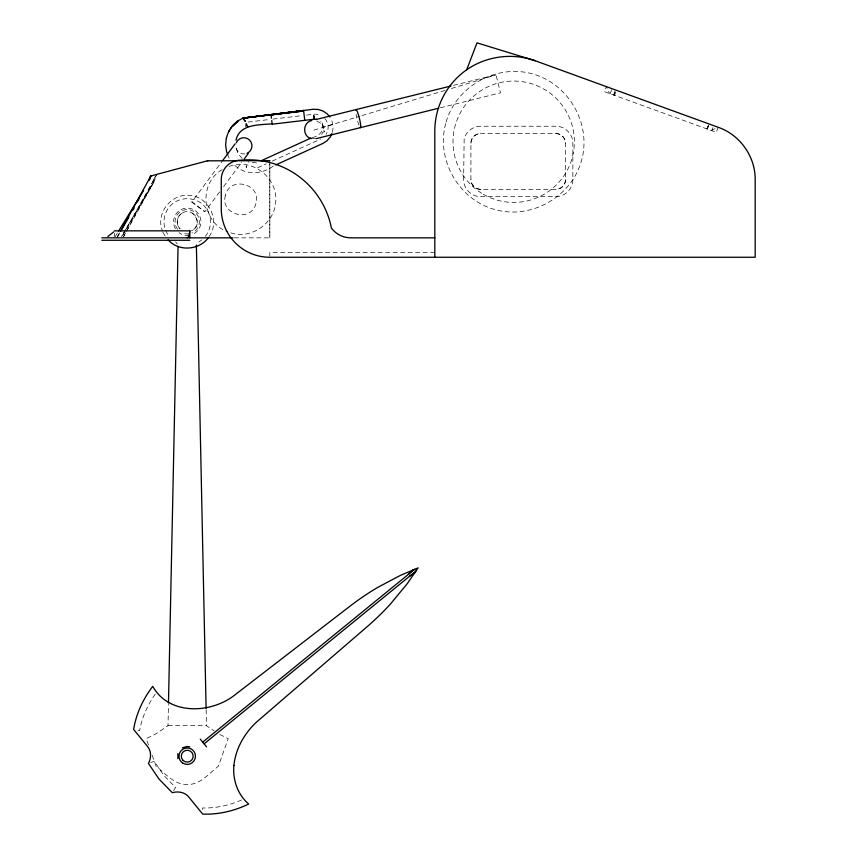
<?xml version="1.0" encoding="UTF-8"?>
<svg xmlns="http://www.w3.org/2000/svg" width="857" height="857" viewBox="0 0 857 857"><rect width="100%" height="100%" fill="white"/><g stroke="black" fill="none" stroke-linecap="round" stroke-linejoin="round"><path stroke-width="0.64" stroke-dasharray="4.29 3.21" d="M148.486 744.915L146.247 738.638L155.824 733.871L168.004 725.686L168.454 704.325M470.911 143.226C470.879 138.031 475.421 133.488 480.616 133.521L555.861 133.521C561.056 133.488 565.609 138.031 565.577 143.226L565.577 179.638C565.609 184.833 561.056 189.376 555.861 189.343L480.616 189.343C475.421 189.376 470.879 184.833 470.911 179.638L470.911 143.226A9.706 9.706 0 0 1 480.616 133.521M332.377 132.406L333.127 127.436L332.484 122.455L330.491 117.838M154.581 177.067L153.264 182.67L121.308 236.693M613.966 95.127L615.476 89.942L613.633 95.009M610.173 93.745L611.641 89.696M614.544 95.341L615.647 92.299M707.154 129.011L708.996 123.954L706.821 128.893M707.4 129.107L708.503 126.065M711.76 130.692L712.874 127.65M153.714 182.487L156.842 174.357L121.855 236.682L153.714 182.487L123.569 236.682M321.729 134.453L322.693 132.224L324.31 131.828L322.071 122.808L320.464 123.204L316.34 120.73M123.558 236.661L156.842 174.357M117.505 236.671L120.076 232.001L117.527 236.682M209.012 236.586C220.431 221.256 209.269 197.11 190.308 195.471C171.486 192.675 155.031 213.575 162.584 231.133M116.863 237.839L120.205 232.076M115.106 236.714L117.88 232.204M173.628 790.615L175.578 787.487L163.773 775.317L154.228 761.305L150.768 762.591M155.235 694.159C147.543 705.065 141.898 717.545 139.595 730.732L136.017 729.95M219.617 191.936L204.877 211.722L191.807 201.984L222.938 160.205M223.656 186.526L241.845 162.123M222.081 169.729C198.042 183.162 201.684 223.281 227.962 231.765M182.198 213.072C176.628 216.157 175.535 224.47 180.12 228.894A10.059 10.059 0 0 1 182.198 213.072C193.693 205.862 203.955 225.82 191.379 230.854M711.192 130.478L718.123 127.264L716.281 132.332L604.506 91.688L606.349 86.621L609.595 93.542M312.227 137.484C319.65 136.627 327.256 127.639 320.572 121.276M257.657 167.779L266.141 163.912M272.194 161.148L320.668 139.048M273.329 166.044C261.331 175.128 243.624 175.364 233.222 163.794M332.484 124.511L323.325 127.318M241.567 799.999C229.322 805.334 215.964 808.365 202.584 807.969L202.616 810.411M229.173 166.429C250.758 157.709 276.382 176.231 275.804 199.349C276.382 222.466 250.758 240.988 229.173 232.268M445.051 90.403L361.279 115.791M451.393 88.485L495.807 75.009M313.898 130.135L360.004 116.177M453.535 85.357L495.999 74.784L500.488 92.824L440.005 107.875M248.102 122.048L270.287 119.402M272.901 119.091L301.557 115.684M306.592 115.084L311.434 114.506M316.008 138.673L311.198 138.588M256.532 162.884L248.005 161.994M234.186 237.839L269.816 237.839L269.816 160.859M434.81 252.397L269.816 252.397L269.816 256.039M168.004 725.686L206.462 725.686L214.207 730.892M191.807 201.984L204.877 211.722M219.831 734.47L228.219 738.638L218.342 766.265C208.862 773.582 200.367 784.744 187.233 784.562C174.1 784.744 165.594 773.582 156.113 766.265L152.075 754.963M242.231 158.524L237.86 153.392L235.696 145.84M175.621 241.899L177.26 243.977M162.905 232.236L166.44 238.182M228.316 156.038L229.173 158.181M322.071 122.808L324.31 131.828M206.13 709.66L206.462 725.686M269.794 160.688L269.816 237.839M114.409 233.179L114.409 236.671M358.987 125.208A9.341 1.221 76.1 0 1 356.094 114.377M565.577 179.638A9.706 9.706 0 0 1 555.861 189.343M555.861 133.521A9.706 9.706 0 0 1 565.577 143.226M480.616 189.343A9.706 9.706 0 0 1 470.911 179.638M205.284 236.403A23.225 23.225 0 0 0 198.845 201.663C191.689 197.699 182.766 197.699 175.621 201.663A23.225 23.225 0 0 0 169.183 236.403M201.856 239.831A23.225 23.225 0 0 1 198.845 241.899M192.257 213.072A10.059 10.059 0 0 1 192.257 230.49M244.995 153.906A8.152 8.152 0 0 1 235.75 147.018M177.656 229.322A12.191 12.191 0 0 1 180.527 211.583A12.191 12.191 0 0 1 197.956 215.985A12.191 12.191 0 0 1 192.043 232.954M188.979 233.822A12.191 12.191 0 0 1 182.712 233.093M175.492 228.776A13.691 13.691 0 0 1 181.031 209.569A13.691 13.691 0 0 1 199.831 216.35A13.691 13.691 0 0 1 191.839 234.668M189.226 235.311A13.691 13.691 0 0 1 179.07 232.74M324.792 118.47A13.059 13.059 0 0 1 326.089 134.292M313.855 114.227A13.059 13.059 0 0 1 320.936 115.545M246.184 166.333C246.259 170.597 246.837 163.601 246.184 166.333M225.445 195.267C219.456 214.636 251.422 223.206 255.922 203.43C261.91 184.051 229.955 175.492 225.445 195.267M445.704 123.526C435.72 159.852 459.02 200.206 495.475 209.729C531.801 219.713 572.155 196.403 581.678 159.959C591.662 123.633 568.362 83.268 531.908 73.745C495.582 63.772 455.228 87.071 445.704 123.526M464.151 138.813L463.626 180.109C463.723 188.861 471.393 196.532 480.145 196.628L556.343 196.628C565.095 196.532 572.765 188.861 572.851 180.109L572.851 142.755C572.765 134.003 565.095 126.333 556.343 126.236L480.145 126.236C472.764 126.375 466.112 131.742 464.151 138.813M483.348 194.293A60.676 60.676 0 0 0 574.372 141.737A60.676 60.676 0 0 0 483.348 89.192A60.676 60.676 0 0 0 483.348 194.293"/><path stroke-width="1.29" d="M168.475 702.986L178.063 246.345M313.63 119.144L313.791 115.599L314.444 119.177L316.576 119.273M226.323 138.031L225.616 144.908L226.591 151.764L227.887 154.978M177.86 753.678L177.86 758.702M149.075 180.473L150.414 176.081L207.94 160.666M149.879 179.231L150.875 175.953L120.719 230.833M235.996 140.216C239.478 123.794 259.243 125.111 272.13 123.794M434.81 257.261L434.81 131.046A74.805 74.805 0 0 1 466.69 69.771L476.995 42.85L535.175 60.74L718.702 127.479C740.18 135.042 755.435 156.82 755.188 179.584L755.188 257.261L269.816 257.261A48.549 48.549 0 0 1 221.267 208.712L221.267 179.584A19.422 19.422 0 0 1 240.688 160.173A84.468 84.468 0 0 1 331.423 228.133A24.275 24.275 0 0 0 350.834 237.839L434.81 237.839M331.852 133.553L330.266 136.981L326.988 140.784L323.046 143.365L275.761 164.94M137.184 202.102L139.155 198.642M120.869 230.919L128.871 217.089M132.878 210.169L134.206 207.865M118.577 231.079L143.548 190.554M228.658 131.517L232.483 125.743L237.582 121.073L243.099 118.052L294.529 112.096M222.938 160.205L235.15 143.826M244.352 158.749L248.219 153.574M412.838 569.959L408.361 574.415M113.702 231.883L107.896 236.532M271.465 118.18L271.048 114.688L243.163 118.17L303.592 110.564L270.919 114.849L299.736 111.464M208.455 237.593C199.242 250.373 178.481 251.829 168.09 239.789M232.943 126.14L237.935 121.565M202.734 742.119L414.734 569.209M204.127 743.833L416.138 570.923M409.753 576.129L415.024 572.637M466.69 69.771C486.422 56.037 512.561 52.588 535.175 60.74M261.374 160.677L311.016 138.031M182.38 747.786L187.233 746.479L189.74 746.811M270.919 114.849L303.592 110.564L243.088 118.073L243.913 119.369L243.099 118.052L313.255 109.267L318.397 109.492L323.164 111.099L327.299 113.949L329.699 116.863M311.852 120.558C302.66 122.069 302.135 136.413 311.198 138.588M316.244 119.466L450.964 86M316.329 138.598L438.72 108.196M314.444 119.177L272.183 124.211L271.744 120.537M297.133 111.785L299.736 111.485M207.319 160.827L269.794 160.688M114.409 230.844L189.815 230.844L189.815 237.839M101.812 237.839L232.868 237.839M101.812 240.271L189.815 240.271M313.641 118.952L314.412 118.984M200.259 739.109L206.58 746.865M247.823 126.686L246.13 123.579L245.959 126.343M303.582 110.424L304.76 120.334M196.371 245.006L206.098 708.332M355.762 109.996A9.17 1.2 76.1 0 1 357.465 112.042A9.341 1.221 76.1 0 1 360.636 124.801A9.17 1.2 76.1 0 1 360.09 127.414M189.815 230.844A14.794 3.042 90 0 1 187.233 237.839M236.243 142.83A8.152 8.152 0 0 1 249.494 140.002A8.152 8.152 0 0 1 247.041 153.328M226.462 138.063A28.495 28.495 0 0 1 237.657 121.18M233.918 765.376C232.547 779.645 237.614 794.643 248.701 804.016C234.443 810.915 218.556 814.761 202.67 814.064L188.647 796.871C184.801 792.125 177.956 791.043 172.321 792.704L159.081 779.142L148.465 763.458C151.228 758.274 151.539 751.343 147.661 746.618L133.638 729.425C136.156 713.72 143.108 698.937 152.739 686.35C168.883 715.359 210.458 713.774 234.197 695.466L349.988 606.178A279.178 279.178 0 0 1 377.401 587.581L400.455 575.358L418.12 567.88L407.246 583.681L390.631 603.81A279.178 279.178 0 0 1 366.892 626.917L256.157 722.397C244.234 733.699 235.6 748.868 233.918 765.376M245.231 121.169L244.331 120.291L245.231 121.169M183.119 763.308A8.227 8.227 0 0 0 195.46 756.185A8.227 8.227 0 0 0 183.119 749.061A8.227 8.227 0 0 0 183.119 763.308M183.034 760.384A5.935 5.935 0 0 0 192.964 757.727A5.935 5.935 0 0 0 185.69 750.453A5.935 5.935 0 0 0 183.034 760.384"/></g></svg>
